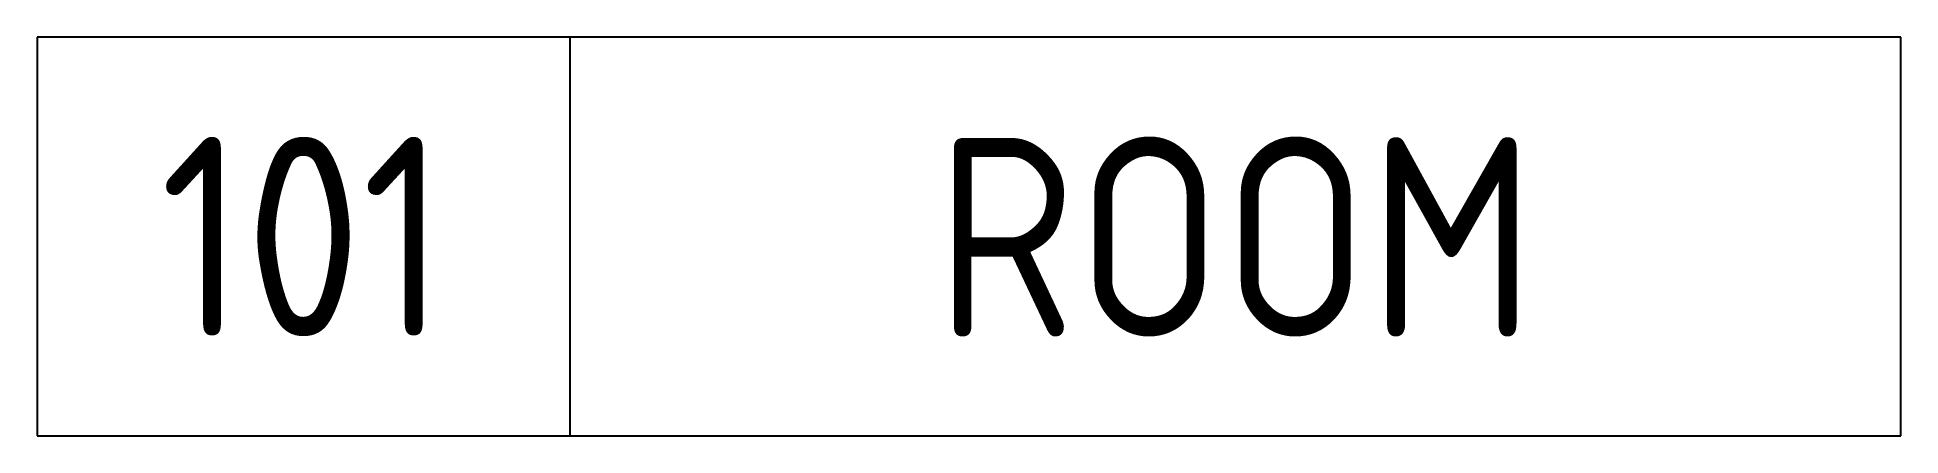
# Model space of a CAD drawing. Header units: inches. Extents: x 0 to 0.875, y 0 to 0.188.
import ezdxf
from ezdxf.enums import TextEntityAlignment as Align

# ---------------------------------------------------------------- set-up
doc = ezdxf.new("R2010")
doc.units = ezdxf.units.IN
doc.header["$MEASUREMENT"] = 0
doc.layers.add('0 @ 1', color=7, linetype='Continuous')
doc.layers.add('A-Area-Iden', color=3, linetype='Continuous')
doc.styles.add('Hand', font='archquik.shx')

# ---------------------------------------------------------------- blocks, each defined once
blk = doc.blocks.new('Room Tag')
at = {"layer": 'A-Area-Iden', "color": 0, "linetype": 'ByBlock', "lineweight": -2}
for p, q in [((0.875, 0.1875), (0, 0.1875)), ((0, 0.1875), (0, 0)), ((0.25, 0.1875), (0.25, 0)), ((0.875, 0), (0.875, 0.1875)), ((0, 0), (0.875, 0))]:
    blk.add_line(p, q, dxfattribs=at)
at = {"color": 0, "linetype": 'ByBlock', "lineweight": -2, "style": 'Hand', "flags": 4}
blk.add_attdef('RM#', text='', height=0.09375, dxfattribs=at).set_placement((0.125, 0.09375), align=Align.MIDDLE)
at = {"layer": 'A-Area-Iden', "color": 0, "linetype": 'ByBlock', "lineweight": -2, "style": 'Hand', "flags": 4}
blk.add_attdef('RMNAME', text='', height=0.09375, dxfattribs=at).set_placement((0.5625, 0.09375), align=Align.MIDDLE)

msp = doc.modelspace()

# ---------------------------------------------------------------- block references
at = {"layer": '0 @ 1'}
ref = msp.add_blockref('Room Tag', (0, 0), dxfattribs=at)
ref.add_attrib('RM#', '101', dxfattribs={"layer": '0', "color": 0, "linetype": 'ByBlock', "lineweight": -2, "height": 0.09375, "style": 'Hand'}).set_placement((0.125, 0.09375), align=Align.MIDDLE)
ref.add_attrib('RMNAME', 'ROOM', dxfattribs={"layer": 'A-Area-Iden', "color": 0, "linetype": 'ByBlock', "lineweight": -2, "height": 0.09375, "style": 'Hand'}).set_placement((0.5625, 0.09375), align=Align.MIDDLE)

doc.saveas('drawing.dxf')
